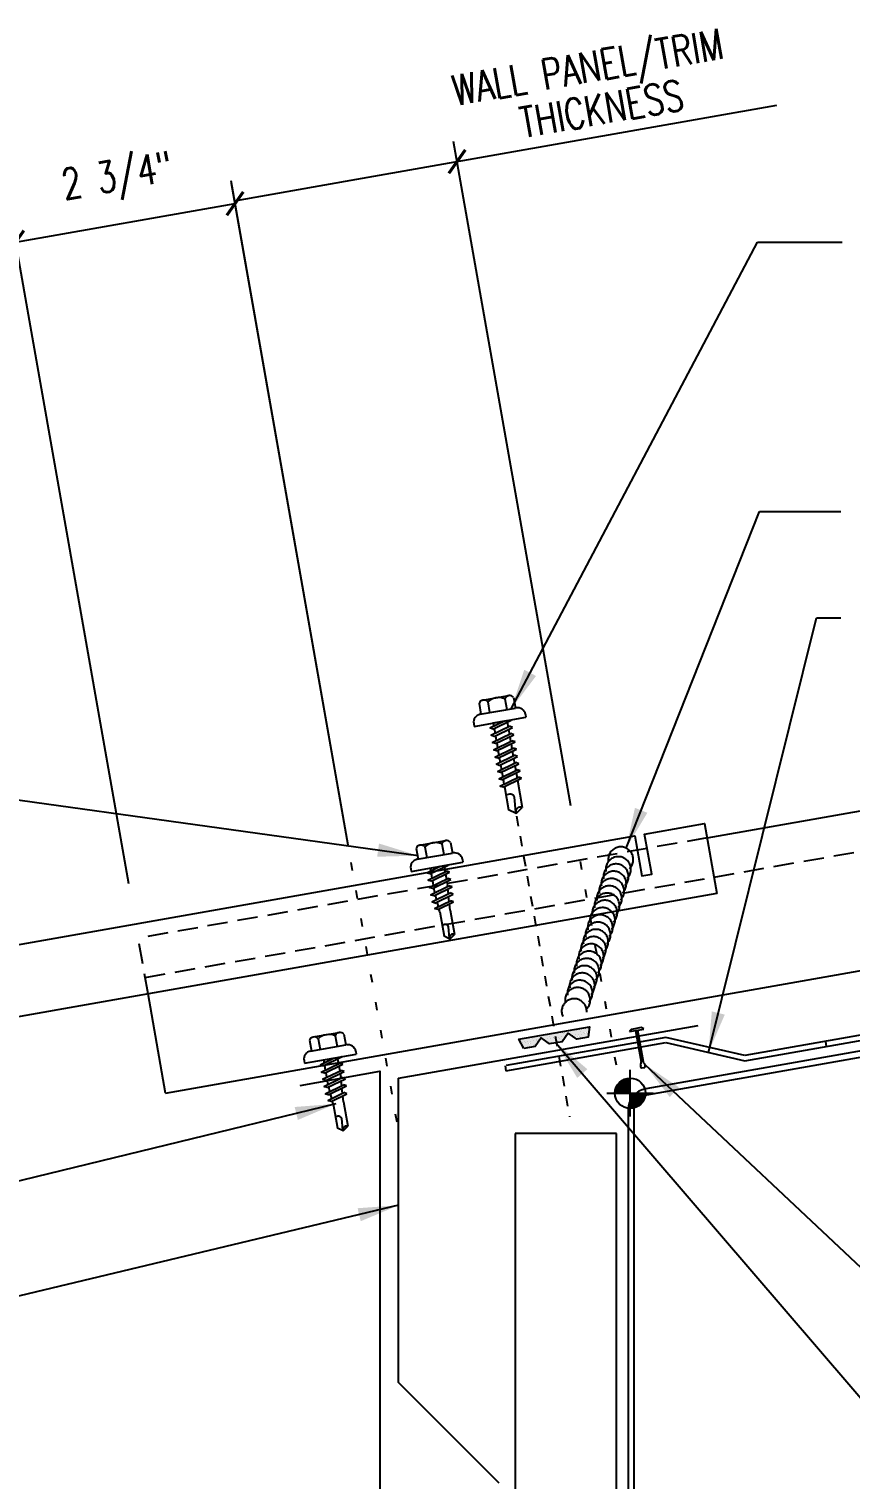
# Model space of a CAD drawing. Header units: inches. Extents: x 15.5 to 58.1, y 4.7 to 53.2.
# Drawn here: x 31.23 to 41.35, y 16.52 to 34.38 of the extents above; entities that cross this region are included whole.
import ezdxf

# ---------------------------------------------------------------- set-up
doc = ezdxf.new("R2010")
doc.units = ezdxf.units.IN
doc.header["$MEASUREMENT"] = 0
for name, pattern in [('CENTER2', [1.125, 0.75, -0.125, 0.125, -0.125]), ('DASH3', [0.125, 0.0625, -0.0625]), ('DOT', [0.25, 0, -0.25]), ('HIDDEN2', [0.1875, 0.125, -0.0625])]:
    doc.linetypes.add(name, pattern=pattern)
for name, color, linetype in [('DIM', 2, 'Continuous'), ('DIM-DETAIL', 7, 'Continuous'), ('FASTENER', 9, 'Continuous'), ('PANEL', 11, 'Continuous'), ('SEALANT', 253, 'CENTER2'), ('SECTION', 11, 'Continuous'), ('STLA', 10, 'Continuous'), ('TAPE', 8, 'Continuous'), ('TEXT', 2, 'Continuous'), ('TRIM', 6, 'Continuous'), ('WOOD', 3, 'Continuous')]:
    doc.layers.add(name, color=color, linetype=linetype)
doc.styles.add('TEXT', font='SIMPLEX', dxfattribs={"width": 0.75, "height": 6})
doc.styles.add('TEXT1', font='ROMANS.shx', dxfattribs={"width": 0.75, "height": 0.375})
doc.dimstyles.new('DETAIL', dxfattribs={"dimscale": 4, "dimtxt": 0.375, "dimasz": 0.0625, "dimexe": 0.0625, "dimexo": 0.125, "dimgap": 0.0625, "dimtad": 1, "dimdec": 4, "dimzin": 3, "dimdsep": 46, "dimlunit": 4, "dimtxsty": 'TEXT1', "dimblk": 'ARCHTICK', "dimcen": 0.0625, "dimclrd": 7, "dimclre": 7, "dimclrt": 2, "dimadec": 0, "dimazin": 0, "dimtfac": 0.59375, "dimtdec": 4, "dimtmove": 0, "dimatfit": 3, "dimfxl": 0, "dimfrac": 2, "dimtolj": 1, "dimtzin": 3, "dimarcsym": 0})
doc.dimstyles.new('DETAIL$7', dxfattribs={"dimscale": 4, "dimtxt": 6, "dimasz": 0.125, "dimexe": 0.0625, "dimexo": 0.125, "dimgap": 0.0625, "dimtad": 1, "dimdec": 5, "dimzin": 3, "dimdsep": 46, "dimlunit": 4, "dimtxsty": 'TEXT', "dimblk": 'ARCHTICK', "dimcen": 0.0625, "dimclrd": 7, "dimclre": 7, "dimclrt": 2, "dimadec": 0, "dimazin": 0, "dimtfac": 0.666667, "dimtdec": 5, "dimtmove": 0, "dimatfit": 3, "dimfxl": 0, "dimfrac": 2, "dimtolj": 1, "dimtzin": 3, "dimarcsym": 0})

# ---------------------------------------------------------------- blocks, each defined once
blk = doc.blocks.new('A$C2EB26140')
at = {"layer": 'STLA'}
for p, q in [((-0.006, 0.054), (-3.945, -0.641)), ((-0.007, -0.01), (-0.018, 0.052)), ((-3.947, -0.704), (-0.007, -0.01)), ((-6.891, -0.827), (-4.921, -0.48)), ((-4.919, -0.416), (-6.889, -0.763)), ((-4.921, -0.48), (-3.947, -0.704)), ((-3.945, -0.641), (-4.919, -0.416)), ((-6.901, -0.765), (-6.891, -0.827))]:
    blk.add_line(p, q, dxfattribs=at)
at = {"layer": 'STLA', "color": 5}
for p, q in [((-0.97, -0.18), (-0.981, -0.118)), ((-2.939, -0.527), (-2.95, -0.465))]:
    blk.add_line(p, q, dxfattribs=at)
blk = doc.blocks.new('MB_DW4')
at = {"layer": 'FASTENER'}
for p, q in [((-0.217, 0.305), (-0.217, 0.171)), ((-0.163, 0.337), (0.159, 0.337)), ((-0.108, 0.305), (-0.108, 0.171)), ((0.105, 0.305), (0.105, 0.171)), ((0.214, 0.305), (0.214, 0.171)), ((-0.326, 0.071), (-0.326, 0.037)), ((-0.326, 0.037), (0.322, 0.037)), ((-0.226, 0.171), (0.214, 0.171)), ((-0.141, -0.014), (0.037, 0.037)), ((-0.105, -0.034), (0.137, 0.035)), ((-0.088, 0.037), (-0.088, 0.001)), ((-0.088, 0.037), (0.085, 0.037)), ((0.085, 0.037), (0.134, 0.037)), ((0.085, 0.02), (0.085, -0.041)), ((0.137, 0.035), (0.134, 0.037)), ((0.322, 0.071), (0.322, 0.037)), ((-0.105, -0.034), (-0.141, -0.014)), ((-0.141, -0.105), (0.102, -0.036)), ((-0.105, -0.125), (-0.141, -0.105)), ((-0.141, -0.196), (0.102, -0.127)), ((-0.105, -0.125), (0.137, -0.056)), ((-0.105, -0.216), (0.137, -0.147)), ((-0.088, -0.029), (-0.088, -0.09)), ((-0.088, -0.12), (-0.088, -0.181)), ((0.085, -0.071), (0.085, -0.131)), ((0.085, -0.162), (0.085, -0.211)), ((0.137, -0.056), (0.102, -0.036)), ((0.137, -0.147), (0.102, -0.127)), ((-0.105, -0.216), (-0.141, -0.196)), ((-0.141, -0.287), (0.102, -0.217)), ((-0.105, -0.307), (-0.141, -0.287)), ((-0.141, -0.378), (0.102, -0.308)), ((-0.105, -0.307), (0.137, -0.238)), ((-0.105, -0.398), (0.137, -0.328)), ((-0.084, -0.27), (-0.088, -0.211)), ((-0.078, -0.36), (-0.082, -0.3)), ((0.071, -0.408), (0.075, -0.346)), ((0.077, -0.315), (0.082, -0.253)), ((0.084, -0.223), (0.085, -0.211)), ((0.137, -0.238), (0.102, -0.217)), ((0.137, -0.328), (0.102, -0.308)), ((-0.105, -0.398), (-0.141, -0.378)), ((-0.122, -0.463), (0.089, -0.403)), ((-0.086, -0.483), (-0.122, -0.463)), ((-0.086, -0.483), (0.124, -0.423)), ((-0.071, -0.449), (-0.075, -0.389)), ((-0.066, -0.516), (-0.069, -0.478)), ((-0.066, -0.516), (-0.066, -0.82)), ((0.063, -0.515), (0.068, -0.439)), ((0.063, -0.516), (0.063, -0.82)), ((0.124, -0.423), (0.089, -0.403)), ((-0.003, -0.854), (0.009, -0.714)), ((-0.002, -0.866), (-0.066, -0.82)), ((-0.002, -0.866), (0.063, -0.82))]:
    blk.add_line(p, q, dxfattribs=at)
for centre, radius, start, end in [((-0.163, 0.274), 0.0628, 29.8754, 150.1246), ((-0.002, 0.141), 0.196, 56.9974, 123.0026), ((0.159, 0.274), 0.0628, 29.8754, 150.1246), ((-0.226, 0.071), 0.1, 90, 180), ((0.222, 0.071), 0.1, 0, 90), ((0.073, -0.516), 0.01, 175.9484, 180), ((-0.036, -0.723), 0.0461, 11.1445, 130.906), ((0.039, -0.855), 0.0422, 55.4585, 194.8454)]:
    blk.add_arc(centre, radius, start, end, dxfattribs=at)
blk = doc.blocks.new('MB_DW3')
at = {"layer": 'FASTENER'}
for p, q in [((-0.215, 0.305), (-0.215, 0.171)), ((-0.161, 0.337), (0.161, 0.337)), ((-0.107, 0.305), (-0.107, 0.171)), ((0.107, 0.305), (0.107, 0.171)), ((0.215, 0.305), (0.215, 0.171)), ((-0.324, 0.071), (-0.324, 0.037)), ((-0.324, 0.037), (0.324, 0.037)), ((-0.224, 0.171), (0.215, 0.171)), ((-0.139, -0.016), (0.046, 0.037)), ((-0.104, -0.036), (0.139, 0.033)), ((-0.086, 0.037), (0.086, 0.037)), ((-0.086, 0.037), (-0.086, -0.001)), ((0.086, 0.037), (0.133, 0.037)), ((0.086, 0.018), (0.086, -0.042)), ((0.139, 0.033), (0.133, 0.037)), ((0.324, 0.071), (0.324, 0.037)), ((-0.104, -0.036), (-0.139, -0.016)), ((-0.139, -0.107), (0.104, -0.038)), ((-0.104, -0.127), (-0.139, -0.107)), ((-0.139, -0.198), (0.104, -0.128)), ((-0.104, -0.127), (0.139, -0.058)), ((-0.104, -0.218), (0.139, -0.149)), ((-0.086, -0.031), (-0.086, -0.092)), ((-0.086, -0.122), (-0.086, -0.183)), ((0.086, -0.073), (0.086, -0.133)), ((0.086, -0.164), (0.086, -0.224)), ((0.139, -0.058), (0.104, -0.038)), ((0.139, -0.149), (0.104, -0.128)), ((-0.104, -0.218), (-0.139, -0.198)), ((-0.139, -0.289), (0.104, -0.219)), ((-0.104, -0.309), (-0.139, -0.289)), ((-0.139, -0.38), (0.104, -0.31)), ((-0.104, -0.309), (0.139, -0.239)), ((-0.104, -0.4), (0.139, -0.33)), ((-0.086, -0.213), (-0.086, -0.274)), ((-0.086, -0.304), (-0.086, -0.364)), ((0.086, -0.255), (0.086, -0.315)), ((0.086, -0.345), (0.086, -0.406)), ((0.139, -0.239), (0.104, -0.219)), ((0.139, -0.33), (0.104, -0.31)), ((-0.104, -0.4), (-0.139, -0.38)), ((-0.139, -0.47), (0.104, -0.401)), ((-0.104, -0.491), (-0.139, -0.47)), ((-0.139, -0.561), (0.104, -0.492)), ((-0.104, -0.491), (0.139, -0.421)), ((-0.104, -0.581), (0.139, -0.512)), ((-0.086, -0.395), (-0.086, -0.455)), ((-0.086, -0.486), (-0.086, -0.546)), ((0.086, -0.436), (0.086, -0.497)), ((0.086, -0.527), (0.086, -0.588)), ((0.139, -0.421), (0.104, -0.401)), ((0.139, -0.512), (0.104, -0.492)), ((-0.104, -0.581), (-0.139, -0.561)), ((-0.139, -0.652), (0.104, -0.583)), ((-0.104, -0.672), (-0.139, -0.652)), ((-0.139, -0.743), (0.104, -0.674)), ((-0.104, -0.672), (0.139, -0.603)), ((-0.104, -0.763), (0.139, -0.694)), ((-0.086, -0.577), (-0.086, -0.637)), ((-0.086, -0.667), (-0.086, -0.728)), ((0.086, -0.618), (0.086, -0.679)), ((0.086, -0.709), (0.086, -1.05)), ((0.139, -0.603), (0.104, -0.583)), ((0.139, -0.694), (0.104, -0.674)), ((-0.104, -0.763), (-0.139, -0.743)), ((-0.086, -0.758), (-0.086, -1.05)), ((0, -1.111), (-0.086, -1.05)), ((-0.002, -1.095), (0.014, -0.909)), ((0, -1.111), (0.086, -1.05))]:
    blk.add_line(p, q, dxfattribs=at)
for centre, radius, start, end in [((-0.161, 0.274), 0.0628, 29.8754, 150.1246), ((0, 0.141), 0.196, 56.9974, 123.0026), ((0.161, 0.274), 0.0628, 29.8754, 150.1246), ((-0.224, 0.071), 0.1, 90, 180), ((0.224, 0.071), 0.1, 0, 90), ((-0.046, -0.921), 0.0615, 11.1445, 130.906), ((0.054, -1.097), 0.0563, 55.4585, 194.8454)]:
    blk.add_arc(centre, radius, start, end, dxfattribs=at)
blk = doc.blocks.new('_ArchTick')
at = {"color": 0, "linetype": 'ByBlock', "const_width": 0.15}
blk.add_lwpolyline([(-0.5, -0.5), (0.5, 0.5)], dxfattribs=at)
blk = doc.blocks.new('*D18')
at = {"layer": 'DEFPOINTS', "color": 0}
for p in [(33.773, 32.233), (35.254, 23.836), (32.55, 23.359)]:
    blk.add_point(p, dxfattribs=at)
at = {"layer": 'DIM-DETAIL', "color": 7, "lineweight": -2}
for p, q in [((35.167, 24.328), (33.73, 32.479)), ((31.069, 31.756), (33.773, 32.233)), ((32.463, 23.851), (31.026, 32.002))]:
    blk.add_line(p, q, dxfattribs=at)
at = {"layer": 'DIM-DETAIL', "color": 7, "lineweight": -2, "xscale": 0.25, "yscale": 0.25, "zscale": 0.25}
for p, rotation in [((33.773, 32.233), 9.999999999999199), ((31.069, 31.756), 189.9999999999992)]:
    blk.add_blockref('_ArchTick', p, dxfattribs=dict(at, rotation=rotation))
at = {"layer": 'DIM-DETAIL', "color": 2, "insert": (32.328, 32.522), "char_height": 0.375, "attachment_point": 5, "rotation": 10, "style": 'TEXT1'}
blk.add_mtext('\\A1;2 3/4"', dxfattribs=at)
blk = doc.blocks.new('*X2')
at = {"color": 0}
for p, q in [((-0.434, 0.135), (-0.434, 0.135)), ((-0.434, 0.123), (-0.434, 0.123)), ((-0.422, 0.141), (-0.422, 0.141)), ((-0.422, 0.129), (-0.422, 0.129)), ((-0.422, 0.117), (-0.422, 0.117)), ((-0.422, 0.105), (-0.422, 0.105)), ((-0.422, 0.094), (-0.422, 0.094)), ((-0.422, 0.082), (-0.422, 0.082)), ((-0.41, 0.135), (-0.41, 0.135)), ((-0.41, 0.123), (-0.41, 0.123)), ((-0.41, 0.111), (-0.41, 0.111)), ((-0.41, 0.1), (-0.41, 0.1)), ((-0.41, 0.088), (-0.41, 0.088)), ((-0.41, 0.076), (-0.41, 0.076)), ((-0.41, 0.064), (-0.41, 0.064)), ((-0.41, 0.053), (-0.41, 0.053)), ((-0.41, 0.041), (-0.41, 0.041)), ((-0.398, 0.141), (-0.398, 0.141)), ((-0.398, 0.129), (-0.398, 0.129)), ((-0.398, 0.117), (-0.398, 0.117)), ((-0.398, 0.105), (-0.398, 0.105)), ((-0.398, 0.094), (-0.398, 0.094)), ((-0.398, 0.082), (-0.398, 0.082)), ((-0.398, 0.07), (-0.398, 0.07)), ((-0.398, 0.059), (-0.398, 0.059)), ((-0.398, 0.047), (-0.398, 0.047)), ((-0.398, 0.035), (-0.398, 0.035)), ((-0.398, 0.023), (-0.398, 0.023)), ((-0.387, 0.135), (-0.387, 0.135)), ((-0.387, 0.123), (-0.387, 0.123)), ((-0.387, 0.111), (-0.387, 0.111)), ((-0.387, 0.1), (-0.387, 0.1)), ((-0.387, 0.088), (-0.387, 0.088)), ((-0.387, 0.076), (-0.387, 0.076)), ((-0.387, 0.064), (-0.387, 0.064)), ((-0.387, 0.053), (-0.387, 0.053)), ((-0.387, 0.041), (-0.387, 0.041)), ((-0.387, 0.029), (-0.387, 0.029)), ((-0.375, 0.141), (-0.375, 0.141)), ((-0.375, 0.129), (-0.375, 0.129)), ((-0.375, 0.117), (-0.375, 0.117)), ((-0.375, 0.105), (-0.375, 0.105)), ((-0.375, 0.094), (-0.375, 0.094)), ((-0.375, 0.082), (-0.375, 0.082)), ((-0.375, 0.07), (-0.375, 0.07)), ((-0.375, 0.059), (-0.375, 0.059)), ((-0.375, 0.047), (-0.375, 0.047)), ((-0.375, 0.035), (-0.375, 0.035)), ((-0.375, 0.023), (-0.375, 0.023)), ((-0.363, 0.135), (-0.363, 0.135)), ((-0.363, 0.123), (-0.363, 0.123)), ((-0.363, 0.111), (-0.363, 0.111)), ((-0.363, 0.1), (-0.363, 0.1)), ((-0.363, 0.088), (-0.363, 0.088)), ((-0.363, 0.076), (-0.363, 0.076)), ((-0.363, 0.064), (-0.363, 0.064)), ((-0.363, 0.053), (-0.363, 0.053)), ((-0.363, 0.041), (-0.363, 0.041)), ((-0.363, 0.029), (-0.363, 0.029)), ((-0.352, 0.141), (-0.352, 0.141)), ((-0.352, 0.129), (-0.352, 0.129)), ((-0.352, 0.117), (-0.352, 0.117)), ((-0.352, 0.105), (-0.352, 0.105)), ((-0.352, 0.094), (-0.352, 0.094)), ((-0.352, 0.082), (-0.352, 0.082)), ((-0.352, 0.07), (-0.352, 0.07)), ((-0.352, 0.059), (-0.352, 0.059)), ((-0.352, 0.047), (-0.352, 0.047)), ((-0.352, 0.035), (-0.352, 0.035)), ((-0.352, 0.023), (-0.352, 0.023)), ((-0.34, 0.135), (-0.34, 0.135)), ((-0.34, 0.123), (-0.34, 0.123)), ((-0.34, 0.111), (-0.34, 0.111)), ((-0.34, 0.1), (-0.34, 0.1)), ((-0.34, 0.088), (-0.34, 0.088)), ((-0.34, 0.076), (-0.34, 0.076)), ((-0.34, 0.064), (-0.34, 0.064)), ((-0.34, 0.053), (-0.34, 0.053)), ((-0.34, 0.041), (-0.34, 0.041)), ((-0.34, 0.029), (-0.34, 0.029)), ((-0.328, 0.141), (-0.328, 0.141)), ((-0.328, 0.129), (-0.328, 0.129)), ((-0.328, 0.117), (-0.328, 0.117)), ((-0.328, 0.105), (-0.328, 0.105)), ((-0.328, 0.094), (-0.328, 0.094)), ((-0.328, 0.082), (-0.328, 0.082)), ((-0.328, 0.07), (-0.328, 0.07)), ((-0.328, 0.059), (-0.328, 0.059)), ((-0.328, 0.047), (-0.328, 0.047)), ((-0.328, 0.035), (-0.328, 0.035)), ((-0.328, 0.023), (-0.328, 0.023)), ((-0.316, 0.135), (-0.316, 0.135)), ((-0.316, 0.123), (-0.316, 0.123)), ((-0.316, 0.111), (-0.316, 0.111)), ((-0.316, 0.1), (-0.316, 0.1)), ((-0.316, 0.088), (-0.316, 0.088)), ((-0.316, 0.076), (-0.316, 0.076)), ((-0.316, 0.064), (-0.316, 0.064)), ((-0.316, 0.053), (-0.316, 0.053)), ((-0.316, 0.041), (-0.316, 0.041)), ((-0.316, 0.029), (-0.316, 0.029)), ((-0.305, 0.141), (-0.305, 0.141)), ((-0.305, 0.129), (-0.305, 0.129)), ((-0.305, 0.117), (-0.305, 0.117)), ((-0.305, 0.105), (-0.305, 0.105)), ((-0.305, 0.094), (-0.305, 0.094)), ((-0.305, 0.082), (-0.305, 0.082)), ((-0.305, 0.07), (-0.305, 0.07)), ((-0.305, 0.059), (-0.305, 0.059)), ((-0.305, 0.047), (-0.305, 0.047)), ((-0.305, 0.035), (-0.305, 0.035)), ((-0.305, 0.023), (-0.305, 0.023)), ((-0.293, 0.135), (-0.293, 0.135)), ((-0.293, 0.123), (-0.293, 0.123)), ((-0.293, 0.111), (-0.293, 0.111)), ((-0.293, 0.1), (-0.293, 0.1)), ((-0.293, 0.088), (-0.293, 0.088)), ((-0.293, 0.076), (-0.293, 0.076)), ((-0.293, 0.064), (-0.293, 0.064)), ((-0.293, 0.053), (-0.293, 0.053)), ((-0.293, 0.041), (-0.293, 0.041)), ((-0.293, 0.029), (-0.293, 0.029)), ((-0.281, 0.141), (-0.281, 0.141)), ((-0.281, 0.129), (-0.281, 0.129)), ((-0.281, 0.117), (-0.281, 0.117)), ((-0.281, 0.105), (-0.281, 0.105)), ((-0.281, 0.094), (-0.281, 0.094)), ((-0.281, 0.082), (-0.281, 0.082)), ((-0.281, 0.07), (-0.281, 0.07)), ((-0.281, 0.059), (-0.281, 0.059)), ((-0.281, 0.047), (-0.281, 0.047)), ((-0.281, 0.035), (-0.281, 0.035)), ((-0.281, 0.023), (-0.281, 0.023)), ((-0.27, 0.135), (-0.27, 0.135)), ((-0.27, 0.123), (-0.27, 0.123)), ((-0.27, 0.111), (-0.27, 0.111)), ((-0.27, 0.1), (-0.27, 0.1)), ((-0.27, 0.088), (-0.27, 0.088)), ((-0.27, 0.076), (-0.27, 0.076)), ((-0.27, 0.064), (-0.27, 0.064)), ((-0.27, 0.053), (-0.27, 0.053)), ((-0.27, 0.041), (-0.27, 0.041)), ((-0.27, 0.029), (-0.27, 0.029)), ((-0.258, 0.141), (-0.258, 0.141)), ((-0.258, 0.129), (-0.258, 0.129)), ((-0.258, 0.117), (-0.258, 0.117)), ((-0.258, 0.105), (-0.258, 0.105)), ((-0.258, 0.094), (-0.258, 0.094)), ((-0.258, 0.082), (-0.258, 0.082)), ((-0.258, 0.07), (-0.258, 0.07)), ((-0.258, 0.059), (-0.258, 0.059)), ((-0.258, 0.047), (-0.258, 0.047)), ((-0.258, 0.035), (-0.258, 0.035)), ((-0.258, 0.023), (-0.258, 0.023)), ((-0.246, 0.135), (-0.246, 0.135)), ((-0.246, 0.123), (-0.246, 0.123)), ((-0.246, 0.111), (-0.246, 0.111)), ((-0.246, 0.1), (-0.246, 0.1)), ((-0.246, 0.088), (-0.246, 0.088)), ((-0.246, 0.076), (-0.246, 0.076)), ((-0.246, 0.064), (-0.246, 0.064)), ((-0.246, 0.053), (-0.246, 0.053)), ((-0.246, 0.041), (-0.246, 0.041)), ((-0.234, 0.141), (-0.234, 0.141)), ((-0.234, 0.129), (-0.234, 0.129)), ((-0.234, 0.117), (-0.234, 0.117)), ((-0.234, 0.105), (-0.234, 0.105)), ((-0.234, 0.094), (-0.234, 0.094)), ((-0.234, 0.082), (-0.234, 0.082)), ((-0.234, 0.07), (-0.234, 0.07)), ((-0.234, 0.059), (-0.234, 0.059)), ((-0.234, 0.047), (-0.234, 0.047)), ((-0.223, 0.135), (-0.223, 0.135)), ((-0.223, 0.123), (-0.223, 0.123)), ((-0.223, 0.111), (-0.223, 0.111)), ((-0.223, 0.1), (-0.223, 0.1)), ((-0.223, 0.088), (-0.223, 0.088)), ((-0.223, 0.076), (-0.223, 0.076)), ((-0.223, 0.064), (-0.223, 0.064)), ((-0.211, 0.141), (-0.211, 0.141)), ((-0.211, 0.129), (-0.211, 0.129)), ((-0.211, 0.117), (-0.211, 0.117)), ((-0.211, 0.105), (-0.211, 0.105)), ((-0.211, 0.094), (-0.211, 0.094)), ((-0.211, 0.082), (-0.211, 0.082)), ((-0.211, 0.07), (-0.211, 0.07)), ((-0.199, 0.135), (-0.199, 0.135)), ((-0.199, 0.123), (-0.199, 0.123)), ((-0.199, 0.111), (-0.199, 0.111)), ((-0.199, 0.1), (-0.199, 0.1)), ((-0.199, 0.088), (-0.199, 0.088)), ((-0.188, 0.141), (-0.188, 0.141)), ((-0.188, 0.129), (-0.188, 0.129)), ((-0.188, 0.117), (-0.188, 0.117)), ((-0.188, 0.105), (-0.188, 0.105)), ((-0.188, 0.094), (-0.188, 0.094)), ((-0.176, 0.135), (-0.176, 0.135)), ((-0.176, 0.123), (-0.176, 0.123)), ((-0.176, 0.111), (-0.176, 0.111)), ((-0.164, 0.141), (-0.164, 0.141)), ((-0.164, 0.129), (-0.164, 0.129)), ((-0.164, 0.117), (-0.164, 0.117)), ((-0.164, 0.105), (-0.164, 0.105)), ((-0.152, 0.135), (-0.152, 0.135)), ((-0.152, 0.123), (-0.152, 0.123)), ((-0.152, 0.111), (-0.152, 0.111)), ((-0.152, 0.1), (-0.152, 0.1)), ((-0.141, 0.141), (-0.141, 0.141)), ((-0.141, 0.129), (-0.141, 0.129)), ((-0.141, 0.117), (-0.141, 0.117)), ((-0.141, 0.105), (-0.141, 0.105)), ((-0.141, 0.094), (-0.141, 0.094)), ((-0.141, 0.082), (-0.141, 0.082)), ((-0.129, 0.135), (-0.129, 0.135)), ((-0.129, 0.123), (-0.129, 0.123)), ((-0.129, 0.111), (-0.129, 0.111)), ((-0.129, 0.1), (-0.129, 0.1)), ((-0.129, 0.088), (-0.129, 0.088)), ((-0.129, 0.076), (-0.129, 0.076)), ((-0.117, 0.141), (-0.117, 0.141)), ((-0.117, 0.129), (-0.117, 0.129)), ((-0.117, 0.117), (-0.117, 0.117)), ((-0.117, 0.105), (-0.117, 0.105)), ((-0.117, 0.094), (-0.117, 0.094)), ((-0.117, 0.082), (-0.117, 0.082)), ((-0.117, 0.07), (-0.117, 0.07)), ((-0.117, 0.059), (-0.117, 0.059)), ((-0.105, 0.135), (-0.105, 0.135)), ((-0.105, 0.123), (-0.105, 0.123)), ((-0.105, 0.111), (-0.105, 0.111)), ((-0.105, 0.1), (-0.105, 0.1)), ((-0.105, 0.088), (-0.105, 0.088)), ((-0.105, 0.076), (-0.105, 0.076)), ((-0.105, 0.064), (-0.105, 0.064)), ((-0.105, 0.053), (-0.105, 0.053)), ((-0.094, 0.141), (-0.094, 0.141)), ((-0.094, 0.129), (-0.094, 0.129)), ((-0.094, 0.117), (-0.094, 0.117)), ((-0.094, 0.105), (-0.094, 0.105)), ((-0.094, 0.094), (-0.094, 0.094)), ((-0.094, 0.082), (-0.094, 0.082)), ((-0.094, 0.07), (-0.094, 0.07)), ((-0.094, 0.059), (-0.094, 0.059)), ((-0.094, 0.047), (-0.094, 0.047)), ((-0.094, 0.035), (-0.094, 0.035)), ((-0.082, 0.135), (-0.082, 0.135)), ((-0.082, 0.123), (-0.082, 0.123)), ((-0.082, 0.111), (-0.082, 0.111)), ((-0.082, 0.1), (-0.082, 0.1)), ((-0.082, 0.088), (-0.082, 0.088)), ((-0.082, 0.076), (-0.082, 0.076)), ((-0.082, 0.064), (-0.082, 0.064)), ((-0.082, 0.053), (-0.082, 0.053)), ((-0.082, 0.041), (-0.082, 0.041)), ((-0.082, 0.029), (-0.082, 0.029)), ((-0.07, 0.141), (-0.07, 0.141)), ((-0.07, 0.129), (-0.07, 0.129)), ((-0.07, 0.117), (-0.07, 0.117)), ((-0.07, 0.105), (-0.07, 0.105)), ((-0.07, 0.094), (-0.07, 0.094)), ((-0.07, 0.082), (-0.07, 0.082)), ((-0.07, 0.07), (-0.07, 0.07)), ((-0.07, 0.059), (-0.07, 0.059)), ((-0.07, 0.047), (-0.07, 0.047)), ((-0.07, 0.035), (-0.07, 0.035)), ((-0.07, 0.023), (-0.07, 0.023)), ((-0.059, 0.135), (-0.059, 0.135)), ((-0.059, 0.123), (-0.059, 0.123)), ((-0.059, 0.111), (-0.059, 0.111)), ((-0.059, 0.1), (-0.059, 0.1)), ((-0.059, 0.088), (-0.059, 0.088)), ((-0.059, 0.076), (-0.059, 0.076)), ((-0.059, 0.064), (-0.059, 0.064)), ((-0.059, 0.053), (-0.059, 0.053)), ((-0.059, 0.041), (-0.059, 0.041)), ((-0.059, 0.029), (-0.059, 0.029)), ((-0.047, 0.141), (-0.047, 0.141)), ((-0.047, 0.129), (-0.047, 0.129)), ((-0.047, 0.117), (-0.047, 0.117)), ((-0.047, 0.105), (-0.047, 0.105)), ((-0.047, 0.094), (-0.047, 0.094)), ((-0.047, 0.082), (-0.047, 0.082)), ((-0.047, 0.07), (-0.047, 0.07)), ((-0.047, 0.059), (-0.047, 0.059)), ((-0.047, 0.047), (-0.047, 0.047)), ((-0.047, 0.035), (-0.047, 0.035)), ((-0.047, 0.023), (-0.047, 0.023)), ((-0.035, 0.135), (-0.035, 0.135)), ((-0.035, 0.123), (-0.035, 0.123)), ((-0.035, 0.111), (-0.035, 0.111)), ((-0.035, 0.1), (-0.035, 0.1)), ((-0.035, 0.088), (-0.035, 0.088)), ((-0.035, 0.076), (-0.035, 0.076)), ((-0.035, 0.064), (-0.035, 0.064)), ((-0.035, 0.053), (-0.035, 0.053)), ((-0.035, 0.041), (-0.035, 0.041)), ((-0.035, 0.029), (-0.035, 0.029)), ((-0.023, 0.141), (-0.023, 0.141)), ((-0.023, 0.129), (-0.023, 0.129)), ((-0.023, 0.117), (-0.023, 0.117)), ((-0.023, 0.105), (-0.023, 0.105)), ((-0.023, 0.094), (-0.023, 0.094)), ((-0.023, 0.082), (-0.023, 0.082)), ((-0.023, 0.07), (-0.023, 0.07)), ((-0.023, 0.059), (-0.023, 0.059)), ((-0.023, 0.047), (-0.023, 0.047)), ((-0.023, 0.035), (-0.023, 0.035)), ((-0.023, 0.023), (-0.023, 0.023)), ((-0.012, 0.135), (-0.012, 0.135)), ((-0.012, 0.123), (-0.012, 0.123)), ((-0.012, 0.111), (-0.012, 0.111)), ((-0.012, 0.1), (-0.012, 0.1)), ((-0.012, 0.088), (-0.012, 0.088)), ((-0.012, 0.076), (-0.012, 0.076)), ((-0.012, 0.064), (-0.012, 0.064)), ((-0.012, 0.053), (-0.012, 0.053)), ((-0.012, 0.041), (-0.012, 0.041)), ((-0.012, 0.029), (-0.012, 0.029)), ((0, 0.141), (0, 0.141)), ((0, 0.129), (0, 0.129)), ((0, 0.117), (0, 0.117)), ((0, 0.105), (0, 0.105)), ((0, 0.094), (0, 0.094)), ((0, 0.082), (0, 0.082)), ((0, 0.07), (0, 0.07)), ((0, 0.059), (0, 0.059)), ((0, 0.047), (0, 0.047)), ((0, 0.035), (0, 0.035)), ((0, 0.023), (0, 0.023)), ((0.012, 0.135), (0.012, 0.135)), ((0.012, 0.123), (0.012, 0.123)), ((0.012, 0.111), (0.012, 0.111)), ((0.012, 0.1), (0.012, 0.1)), ((0.012, 0.088), (0.012, 0.088)), ((0.012, 0.076), (0.012, 0.076)), ((0.012, 0.064), (0.012, 0.064)), ((0.012, 0.053), (0.012, 0.053)), ((0.012, 0.041), (0.012, 0.041)), ((0.012, 0.029), (0.012, 0.029)), ((0.023, 0.141), (0.023, 0.141)), ((0.023, 0.129), (0.023, 0.129)), ((0.023, 0.117), (0.023, 0.117)), ((0.023, 0.105), (0.023, 0.105)), ((0.023, 0.094), (0.023, 0.094)), ((0.023, 0.082), (0.023, 0.082)), ((0.023, 0.07), (0.023, 0.07)), ((0.023, 0.059), (0.023, 0.059)), ((0.023, 0.047), (0.023, 0.047)), ((0.023, 0.035), (0.023, 0.035)), ((0.023, 0.023), (0.023, 0.023)), ((0.035, 0.135), (0.035, 0.135)), ((0.035, 0.123), (0.035, 0.123)), ((0.035, 0.111), (0.035, 0.111)), ((0.035, 0.1), (0.035, 0.1)), ((0.035, 0.088), (0.035, 0.088)), ((0.035, 0.076), (0.035, 0.076)), ((0.035, 0.064), (0.035, 0.064)), ((0.035, 0.053), (0.035, 0.053)), ((0.035, 0.041), (0.035, 0.041)), ((0.035, 0.029), (0.035, 0.029)), ((0.047, 0.141), (0.047, 0.141)), ((0.047, 0.129), (0.047, 0.129)), ((0.047, 0.117), (0.047, 0.117)), ((0.047, 0.105), (0.047, 0.105)), ((0.047, 0.094), (0.047, 0.094)), ((0.047, 0.082), (0.047, 0.082)), ((0.047, 0.07), (0.047, 0.07)), ((0.047, 0.059), (0.047, 0.059)), ((0.047, 0.047), (0.047, 0.047)), ((0.047, 0.035), (0.047, 0.035)), ((0.047, 0.023), (0.047, 0.023)), ((0.059, 0.135), (0.059, 0.135)), ((0.059, 0.123), (0.059, 0.123)), ((0.059, 0.111), (0.059, 0.111)), ((0.059, 0.1), (0.059, 0.1)), ((0.059, 0.088), (0.059, 0.088)), ((0.059, 0.076), (0.059, 0.076)), ((0.059, 0.064), (0.059, 0.064)), ((0.059, 0.053), (0.059, 0.053)), ((0.059, 0.041), (0.059, 0.041)), ((0.059, 0.029), (0.059, 0.029)), ((0.07, 0.141), (0.07, 0.141)), ((0.07, 0.129), (0.07, 0.129)), ((0.07, 0.117), (0.07, 0.117)), ((0.07, 0.105), (0.07, 0.105)), ((0.07, 0.094), (0.07, 0.094)), ((0.07, 0.082), (0.07, 0.082)), ((0.07, 0.07), (0.07, 0.07)), ((0.07, 0.059), (0.07, 0.059)), ((0.07, 0.047), (0.07, 0.047)), ((0.07, 0.035), (0.07, 0.035)), ((0.07, 0.023), (0.07, 0.023)), ((0.082, 0.135), (0.082, 0.135)), ((0.082, 0.123), (0.082, 0.123)), ((0.082, 0.111), (0.082, 0.111)), ((0.082, 0.1), (0.082, 0.1)), ((0.082, 0.088), (0.082, 0.088)), ((0.082, 0.076), (0.082, 0.076)), ((0.082, 0.064), (0.082, 0.064)), ((0.082, 0.053), (0.082, 0.053)), ((0.082, 0.041), (0.082, 0.041)), ((0.082, 0.029), (0.082, 0.029)), ((0.094, 0.141), (0.094, 0.141)), ((0.094, 0.129), (0.094, 0.129)), ((0.094, 0.117), (0.094, 0.117)), ((0.094, 0.105), (0.094, 0.105)), ((0.094, 0.094), (0.094, 0.094)), ((0.094, 0.082), (0.094, 0.082)), ((0.094, 0.07), (0.094, 0.07)), ((0.094, 0.059), (0.094, 0.059)), ((0.094, 0.047), (0.094, 0.047)), ((0.094, 0.035), (0.094, 0.035)), ((0.105, 0.135), (0.105, 0.135)), ((0.105, 0.123), (0.105, 0.123)), ((0.105, 0.111), (0.105, 0.111)), ((0.105, 0.1), (0.105, 0.1)), ((0.105, 0.088), (0.105, 0.088)), ((0.105, 0.076), (0.105, 0.076)), ((0.105, 0.064), (0.105, 0.064)), ((0.105, 0.053), (0.105, 0.053)), ((0.117, 0.141), (0.117, 0.141)), ((0.117, 0.129), (0.117, 0.129)), ((0.117, 0.117), (0.117, 0.117)), ((0.117, 0.105), (0.117, 0.105)), ((0.117, 0.094), (0.117, 0.094)), ((0.117, 0.082), (0.117, 0.082)), ((0.117, 0.07), (0.117, 0.07)), ((0.117, 0.059), (0.117, 0.059)), ((0.129, 0.135), (0.129, 0.135)), ((0.129, 0.123), (0.129, 0.123)), ((0.129, 0.111), (0.129, 0.111)), ((0.129, 0.1), (0.129, 0.1)), ((0.129, 0.088), (0.129, 0.088)), ((0.129, 0.076), (0.129, 0.076)), ((0.141, 0.141), (0.141, 0.141)), ((0.141, 0.129), (0.141, 0.129)), ((0.141, 0.117), (0.141, 0.117)), ((0.141, 0.105), (0.141, 0.105)), ((0.141, 0.094), (0.141, 0.094)), ((0.141, 0.082), (0.141, 0.082)), ((0.152, 0.135), (0.152, 0.135)), ((0.152, 0.123), (0.152, 0.123)), ((0.152, 0.111), (0.152, 0.111)), ((0.152, 0.1), (0.152, 0.1)), ((0.164, 0.141), (0.164, 0.141)), ((0.164, 0.129), (0.164, 0.129)), ((0.164, 0.117), (0.164, 0.117)), ((0.164, 0.105), (0.164, 0.105)), ((0.176, 0.135), (0.176, 0.135)), ((0.176, 0.123), (0.176, 0.123)), ((0.176, 0.111), (0.176, 0.111)), ((0.188, 0.141), (0.188, 0.141)), ((0.188, 0.129), (0.188, 0.129)), ((0.188, 0.117), (0.188, 0.117)), ((0.188, 0.105), (0.188, 0.105)), ((0.188, 0.094), (0.188, 0.094)), ((0.199, 0.135), (0.199, 0.135)), ((0.199, 0.123), (0.199, 0.123)), ((0.199, 0.111), (0.199, 0.111)), ((0.199, 0.1), (0.199, 0.1)), ((0.199, 0.088), (0.199, 0.088)), ((0.211, 0.141), (0.211, 0.141)), ((0.211, 0.129), (0.211, 0.129)), ((0.211, 0.117), (0.211, 0.117)), ((0.211, 0.105), (0.211, 0.105)), ((0.211, 0.094), (0.211, 0.094)), ((0.211, 0.082), (0.211, 0.082)), ((0.211, 0.07), (0.211, 0.07)), ((0.223, 0.135), (0.223, 0.135)), ((0.223, 0.123), (0.223, 0.123)), ((0.223, 0.111), (0.223, 0.111)), ((0.223, 0.1), (0.223, 0.1)), ((0.223, 0.088), (0.223, 0.088)), ((0.223, 0.076), (0.223, 0.076)), ((0.223, 0.064), (0.223, 0.064)), ((0.234, 0.141), (0.234, 0.141)), ((0.234, 0.129), (0.234, 0.129)), ((0.234, 0.117), (0.234, 0.117)), ((0.234, 0.105), (0.234, 0.105)), ((0.234, 0.094), (0.234, 0.094)), ((0.234, 0.082), (0.234, 0.082)), ((0.234, 0.07), (0.234, 0.07)), ((0.234, 0.059), (0.234, 0.059)), ((0.234, 0.047), (0.234, 0.047)), ((0.246, 0.135), (0.246, 0.135)), ((0.246, 0.123), (0.246, 0.123)), ((0.246, 0.111), (0.246, 0.111)), ((0.246, 0.1), (0.246, 0.1)), ((0.246, 0.088), (0.246, 0.088)), ((0.246, 0.076), (0.246, 0.076)), ((0.246, 0.064), (0.246, 0.064)), ((0.246, 0.053), (0.246, 0.053)), ((0.246, 0.041), (0.246, 0.041)), ((0.258, 0.141), (0.258, 0.141)), ((0.258, 0.129), (0.258, 0.129)), ((0.258, 0.117), (0.258, 0.117)), ((0.258, 0.105), (0.258, 0.105)), ((0.258, 0.094), (0.258, 0.094)), ((0.258, 0.082), (0.258, 0.082)), ((0.258, 0.07), (0.258, 0.07)), ((0.258, 0.059), (0.258, 0.059)), ((0.258, 0.047), (0.258, 0.047)), ((0.258, 0.035), (0.258, 0.035)), ((0.258, 0.023), (0.258, 0.023)), ((0.27, 0.135), (0.27, 0.135)), ((0.27, 0.123), (0.27, 0.123)), ((0.27, 0.111), (0.27, 0.111)), ((0.27, 0.1), (0.27, 0.1)), ((0.27, 0.088), (0.27, 0.088)), ((0.27, 0.076), (0.27, 0.076)), ((0.27, 0.064), (0.27, 0.064)), ((0.27, 0.053), (0.27, 0.053)), ((0.27, 0.041), (0.27, 0.041)), ((0.27, 0.029), (0.27, 0.029)), ((0.281, 0.141), (0.281, 0.141)), ((0.281, 0.129), (0.281, 0.129)), ((0.281, 0.117), (0.281, 0.117)), ((0.281, 0.105), (0.281, 0.105)), ((0.281, 0.094), (0.281, 0.094)), ((0.281, 0.082), (0.281, 0.082)), ((0.281, 0.07), (0.281, 0.07)), ((0.281, 0.059), (0.281, 0.059)), ((0.281, 0.047), (0.281, 0.047)), ((0.281, 0.035), (0.281, 0.035)), ((0.281, 0.023), (0.281, 0.023)), ((0.293, 0.135), (0.293, 0.135)), ((0.293, 0.123), (0.293, 0.123)), ((0.293, 0.111), (0.293, 0.111)), ((0.293, 0.1), (0.293, 0.1)), ((0.293, 0.088), (0.293, 0.088)), ((0.293, 0.076), (0.293, 0.076)), ((0.293, 0.064), (0.293, 0.064)), ((0.293, 0.053), (0.293, 0.053)), ((0.293, 0.041), (0.293, 0.041)), ((0.293, 0.029), (0.293, 0.029)), ((0.305, 0.141), (0.305, 0.141)), ((0.305, 0.129), (0.305, 0.129)), ((0.305, 0.117), (0.305, 0.117)), ((0.305, 0.105), (0.305, 0.105)), ((0.305, 0.094), (0.305, 0.094)), ((0.305, 0.082), (0.305, 0.082)), ((0.305, 0.07), (0.305, 0.07)), ((0.305, 0.059), (0.305, 0.059)), ((0.305, 0.047), (0.305, 0.047)), ((0.305, 0.035), (0.305, 0.035)), ((0.305, 0.023), (0.305, 0.023)), ((0.316, 0.135), (0.316, 0.135)), ((0.316, 0.123), (0.316, 0.123)), ((0.316, 0.111), (0.316, 0.111)), ((0.316, 0.1), (0.316, 0.1)), ((0.316, 0.088), (0.316, 0.088)), ((0.316, 0.076), (0.316, 0.076)), ((0.316, 0.064), (0.316, 0.064)), ((0.316, 0.053), (0.316, 0.053)), ((0.316, 0.041), (0.316, 0.041)), ((0.316, 0.029), (0.316, 0.029)), ((0.328, 0.141), (0.328, 0.141)), ((0.328, 0.129), (0.328, 0.129)), ((0.328, 0.117), (0.328, 0.117)), ((0.328, 0.105), (0.328, 0.105)), ((0.328, 0.094), (0.328, 0.094)), ((0.328, 0.082), (0.328, 0.082)), ((0.328, 0.07), (0.328, 0.07)), ((0.328, 0.059), (0.328, 0.059)), ((0.328, 0.047), (0.328, 0.047)), ((0.328, 0.035), (0.328, 0.035)), ((0.328, 0.023), (0.328, 0.023)), ((0.34, 0.135), (0.34, 0.135)), ((0.34, 0.123), (0.34, 0.123)), ((0.34, 0.111), (0.34, 0.111)), ((0.34, 0.1), (0.34, 0.1)), ((0.34, 0.088), (0.34, 0.088)), ((0.34, 0.076), (0.34, 0.076)), ((0.34, 0.064), (0.34, 0.064)), ((0.34, 0.053), (0.34, 0.053)), ((0.34, 0.041), (0.34, 0.041)), ((0.34, 0.029), (0.34, 0.029)), ((0.352, 0.141), (0.352, 0.141)), ((0.352, 0.129), (0.352, 0.129)), ((0.352, 0.117), (0.352, 0.117)), ((0.352, 0.105), (0.352, 0.105)), ((0.352, 0.094), (0.352, 0.094)), ((0.352, 0.082), (0.352, 0.082)), ((0.352, 0.07), (0.352, 0.07)), ((0.352, 0.059), (0.352, 0.059)), ((0.352, 0.047), (0.352, 0.047)), ((0.352, 0.035), (0.352, 0.035)), ((0.352, 0.023), (0.352, 0.023)), ((0.363, 0.135), (0.363, 0.135)), ((0.363, 0.123), (0.363, 0.123)), ((0.363, 0.111), (0.363, 0.111)), ((0.363, 0.1), (0.363, 0.1)), ((0.363, 0.088), (0.363, 0.088)), ((0.363, 0.076), (0.363, 0.076)), ((0.363, 0.064), (0.363, 0.064)), ((0.363, 0.053), (0.363, 0.053)), ((0.363, 0.041), (0.363, 0.041)), ((0.363, 0.029), (0.363, 0.029)), ((0.375, 0.141), (0.375, 0.141)), ((0.375, 0.129), (0.375, 0.129)), ((0.375, 0.117), (0.375, 0.117)), ((0.375, 0.105), (0.375, 0.105)), ((0.375, 0.094), (0.375, 0.094)), ((0.375, 0.082), (0.375, 0.082)), ((0.375, 0.07), (0.375, 0.07)), ((0.375, 0.059), (0.375, 0.059)), ((0.375, 0.047), (0.375, 0.047)), ((0.375, 0.035), (0.375, 0.035)), ((0.375, 0.023), (0.375, 0.023)), ((0.387, 0.135), (0.387, 0.135)), ((0.387, 0.123), (0.387, 0.123)), ((0.387, 0.111), (0.387, 0.111)), ((0.387, 0.1), (0.387, 0.1)), ((0.387, 0.088), (0.387, 0.088)), ((0.387, 0.076), (0.387, 0.076)), ((0.387, 0.064), (0.387, 0.064)), ((0.387, 0.053), (0.387, 0.053)), ((0.387, 0.041), (0.387, 0.041)), ((0.387, 0.029), (0.387, 0.029)), ((0.398, 0.141), (0.398, 0.141)), ((0.398, 0.129), (0.398, 0.129)), ((0.398, 0.117), (0.398, 0.117)), ((0.398, 0.105), (0.398, 0.105)), ((0.398, 0.094), (0.398, 0.094)), ((0.398, 0.082), (0.398, 0.082)), ((0.398, 0.07), (0.398, 0.07)), ((0.398, 0.059), (0.398, 0.059)), ((0.398, 0.047), (0.398, 0.047)), ((0.398, 0.035), (0.398, 0.035)), ((0.398, 0.023), (0.398, 0.023)), ((0.41, 0.135), (0.41, 0.135)), ((0.41, 0.123), (0.41, 0.123)), ((0.41, 0.111), (0.41, 0.111)), ((0.41, 0.1), (0.41, 0.1)), ((0.41, 0.088), (0.41, 0.088)), ((0.41, 0.076), (0.41, 0.076)), ((0.41, 0.064), (0.41, 0.064)), ((0.41, 0.053), (0.41, 0.053)), ((0.41, 0.041), (0.41, 0.041)), ((0.422, 0.141), (0.422, 0.141)), ((0.422, 0.129), (0.422, 0.129)), ((0.422, 0.117), (0.422, 0.117)), ((0.422, 0.105), (0.422, 0.105)), ((0.422, 0.094), (0.422, 0.094)), ((0.422, 0.082), (0.422, 0.082)), ((0.434, 0.135), (0.434, 0.135)), ((0.434, 0.123), (0.434, 0.123))]:
    blk.add_line(p, q, dxfattribs=at)
blk = doc.blocks.new('MB_DBTAP')
at = {"layer": 'TAPE', "color": 9}
blk.add_lwpolyline([(-0.403, 0.018), (-0.442, 0.141), (0.442, 0.141), (0.403, 0.018), (0.26, 0.018), (0.17, 0.109), (0.079, 0.018), (0, 0.018), (-0.079, 0.018), (-0.17, 0.109), (-0.26, 0.018)], close=True, dxfattribs=at)
at = {"layer": 'TAPE', "color": 251}
blk.add_blockref('*X2', (0, 0), dxfattribs=at)
blk = doc.blocks.new('wp')
at = {"layer": 'SECTION'}
for p, q in [((0, -0.0958), (0, 0.0958)), ((-0.0958, 0), (0.0958, 0))]:
    blk.add_line(p, q, dxfattribs=at)
at = {"layer": 'SECTION', "const_width": 0.0625}
for points in [[(0, 0.0312, 0.414214), (-0.0312, 0, 1)], [(0, -0.0312, 0.414214), (0.0312, 0, 1)]]:
    blk.add_lwpolyline(points, format="xyb", dxfattribs=at)
at = {"layer": 'SECTION'}
blk.add_circle((0, 0), 0.0625, dxfattribs=at)
blk = doc.blocks.new('URETHANEATVALLEY')
at = {"layer": 'SEALANT'}
for centre, start, end in [((0.806, 1.836), 314.8322, 190.6294), ((0.836, 1.957), 314.8322, 190.6294), ((0.836, 1.957), 314.8322, 190.6294), ((0.75, 1.657), 314.8322, 190.6294), ((0.778, 1.747), 314.8322, 190.6294), ((0.695, 1.478), 314.8322, 190.6294), ((0.723, 1.568), 314.8322, 190.6294), ((0.639, 1.299), 314.8322, 190.6294), ((0.667, 1.388), 314.8322, 190.6294), ((0.583, 1.12), 314.8322, 190.6294), ((0.611, 1.209), 314.8322, 190.6294), ((0.528, 0.941), 314.8322, 190.6294), ((0.556, 1.03), 314.8322, 190.6294), ((0.472, 0.762), 314.8322, 190.6294), ((0.5, 0.851), 314.8322, 190.6294), ((0.416, 0.583), 314.8322, 190.6294), ((0.444, 0.672), 314.8322, 190.6294), ((0.361, 0.404), 314.8322, 190.6294), ((0.389, 0.493), 314.8322, 190.6294), ((0.305, 0.225), 314.8322, 190.6294), ((0.333, 0.314), 314.8322, 190.6294), ((0.262, 0.086), 355.4776, 204.5224)]:
    blk.add_arc(centre, 0.155, start, end, dxfattribs=at)
blk = doc.blocks.new('fm4')
at = {"layer": 'FASTENER', "color": 12}
for p, q in [((-0.089, 0.018), (0.089, 0.018)), ((0.06, 0.04), (-0.06, 0.04)), ((-0.012, 0.018), (-0.012, -0.373)), ((0.012, 0.018), (0.012, -0.373)), ((-0.02, -0.45), (0.02, -0.45))]:
    blk.add_line(p, q, dxfattribs=at)
for centre, radius, start, end in [((0, -0.066), 0.123, 119.4777, 136.6143), ((0, -0.066), 0.123, 43.3857, 60.5223), ((0, -0.428), 0.03, 143.7655, 228.4038), ((-0.075, -0.373), 0.0625, 323.7655, 0), ((0.075, -0.373), 0.0625, 180, 216.2345), ((0, -0.428), 0.03, 311.5962, 36.2345)]:
    blk.add_arc(centre, radius, start, end, dxfattribs=at)

msp = doc.modelspace()

# ---------------------------------------------------------------- linework, layer by layer
at = {"layer": 'DIM', "linetype": 'DOT'}
for p, q in [((35.76916, 20.91419), (35.16722, 24.32792)), ((38.53331, 21.27094), (37.99998, 24.29561))]:
    msp.add_line(p, q, dxfattribs=at)
at = {"layer": 'DIM-DETAIL', "color": 7}
for p, q in [((35.27582, 32.53306), (40.45036, 33.44547)), ((37.90904, 24.81138), (36.46574, 32.99673)), ((33.76734, 32.26708), (35.27582, 32.53306)), ((35.16722, 24.32792), (33.72392, 32.51328))]:
    msp.add_line(p, q, dxfattribs=at)
at = {"layer": 'FASTENER', "linetype": 'DASH3', "ltscale": 2}
msp.add_line((37.24218, 24.68348), (37.89524, 20.97976), dxfattribs=at)
at = {"layer": 'PANEL'}
for p, q in [((39.59051, 24.41818), (50.81633, 26.39759)), ((32.9179, 21.27169), (32.70184, 22.497)), ((37.22552, 20.77525), (37.22552, 7.51231)), ((38.47552, 20.77525), (37.22552, 20.77525)), ((38.47552, 7.51231), (38.47552, 20.77525))]:
    msp.add_line(p, q, dxfattribs=at)
at = {"layer": 'PANEL', "color": 8, "linetype": 'HIDDEN2', "ltscale": 2}
for p, q in [((39.67582, 23.93434), (50.88235, 25.91036)), ((39.59051, 24.41818), (32.58102, 23.18222)), ((32.66634, 22.69838), (39.67582, 23.93434)), ((32.70184, 22.497), (32.58102, 23.18222))]:
    msp.add_line(p, q, dxfattribs=at)
at = {"layer": 'PANEL'}
msp.add_lwpolyline([(32.9179, 21.27169), (51.1532, 24.48707)], dxfattribs=at)
at = {"layer": 'STLA'}
msp.add_lwpolyline([(43.72468, 21.12285), (43.58788, 21.89868, 0.41421356), (43.28414, 22.11136), (38.83498, 21.32686, 0.36397023), (38.61831, 21.06864), (38.61831, 13.55085, 0.41421356), (38.88051, 13.28865), (43.35611, 13.28865, 0.41421356), (43.61831, 13.55085), (43.61831, 14.33865), (43.54361, 14.33865), (43.54361, 13.55085, -0.41421356), (43.35611, 13.36335), (38.88051, 13.36335, -0.41421356), (38.69301, 13.55085), (38.69301, 21.06864, -0.36397023), (38.84795, 21.25329), (43.29711, 22.0378, -0.41421356), (43.51432, 21.88571), (43.65112, 21.10988)], format="xyb", close=True, dxfattribs=at)
at = {"layer": 'TRIM'}
for p, q in [((35.78892, 21.45517), (39.48195, 22.10635)), ((35.78892, 17.70517), (35.78892, 21.45517)), ((37.02635, 16.46774), (35.78892, 17.70517))]:
    msp.add_line(p, q, dxfattribs=at)
for points in [[(29.86325, 21.99648), (29.71131, 22.85819), (30.44992, 22.98842), (30.53674, 22.49602), (30.65984, 22.51772), (30.57302, 23.01013), (38.69768, 24.44273), (38.78451, 23.95032), (38.90761, 23.97203), (38.82078, 24.46443), (39.55939, 24.59467), (39.71133, 23.73296)], [(39.71133, 23.73296), (29.86325, 21.99648)], [(34.57441, 21.36745), (35.55921, 21.5411), (35.55921, 14.60743), (31.12758, 13.82601), (29.3482, 18.23013), (29.51397, 22.97724), (30.49878, 23.15089), (30.5856, 22.65848)]]:
    msp.add_lwpolyline(points, dxfattribs=at)

# ---------------------------------------------------------------- block references
at = {"layer": 'DIM-DETAIL', "color": 7, "xscale": 0.2499999999999999, "yscale": 0.25, "zscale": 0.25, "rotation": 10.00000000000019}
msp.add_blockref('_ArchTick', (36.50915, 32.75053), dxfattribs=at)
at = {"layer": 'FASTENER'}
for name, p, rotation in [('MB_DW3', (37.04533, 25.81148), 10.00000000000019), ('MB_DW4', (36.27106, 24.02458), 10.00000000000019), ('MB_DW4', (34.95653, 21.66061), 10.00000000000019), ('fm4', (38.72448, 22.02929), 9.999999999999833)]:
    msp.add_blockref(name, p, dxfattribs=dict(at, rotation=rotation))
at = {"layer": 'SEALANT'}
msp.add_blockref('URETHANEATVALLEY', (37.69012, 22.19456), dxfattribs=at)
at = {"layer": 'TAPE', "rotation": 10.00000000000019}
msp.add_blockref('MB_DBTAP', (37.73044, 21.87513), dxfattribs=at)
at = {"layer": 'TEXT', "xscale": 3, "yscale": 3, "zscale": 3}
msp.add_blockref('wp', (38.6424, 21.27094), dxfattribs=at)
at = {"layer": 'WOOD'}
msp.add_blockref('A$C2EB26140', (44.00181, 22.37553), dxfattribs=at)

# ---------------------------------------------------------------- texts
at = {"layer": 'DIM-DETAIL', "color": 2, "style": 'TEXT1', "width": 0.75}
for s, p in [('WALL PANEL/TRIM', (36.49024, 33.43688)), ('THICKNESS', (37.31764, 33.03851))]:
    msp.add_text(s, height=0.375, rotation=10, dxfattribs=at).set_placement(p)

# ---------------------------------------------------------------- dimensions: what is measured, and where the dimension line sits
at = {"layer": 'DIM-DETAIL'}
dim = msp.add_aligned_dim(p1=(32.5499, 23.35871), p2=(35.25405, 23.83552), distance=8.5266, dimstyle='DETAIL', dxfattribs=at)
dim.commit()
dim.dimension.update_dxf_attribs({"geometry": '*D18', "text_midpoint": (32.32832, 32.52175)})

# ---------------------------------------------------------------- leaders
for points in [[(37.17618, 26.00837), (40.21144, 31.75663), (41.25363, 31.75663)], [(38.59342, 24.29213), (40.23458, 28.44009), (41.23687, 28.44009)], [(39.60732, 21.77447), (40.9391, 27.12874), (41.23687, 27.12874)], [(36.0312, 24.19821), (28.22967, 25.2769), (28.06424, 25.2769)], [(37.72723, 21.89333), (42.8953, 15.86495), (43.12125, 15.86495)], [(38.82201, 21.62705), (42.73995, 17.93967), (43.12125, 17.93967)], [(35.01338, 21.14028), (28.41459, 19.53487), (28.00467, 19.53487)], [(35.78892, 19.89062), (27.58411, 17.93014), (26.61936, 17.93014)]]:
    msp.add_leader(points, dimstyle='DETAIL$7')

doc.saveas('drawing.dxf')
